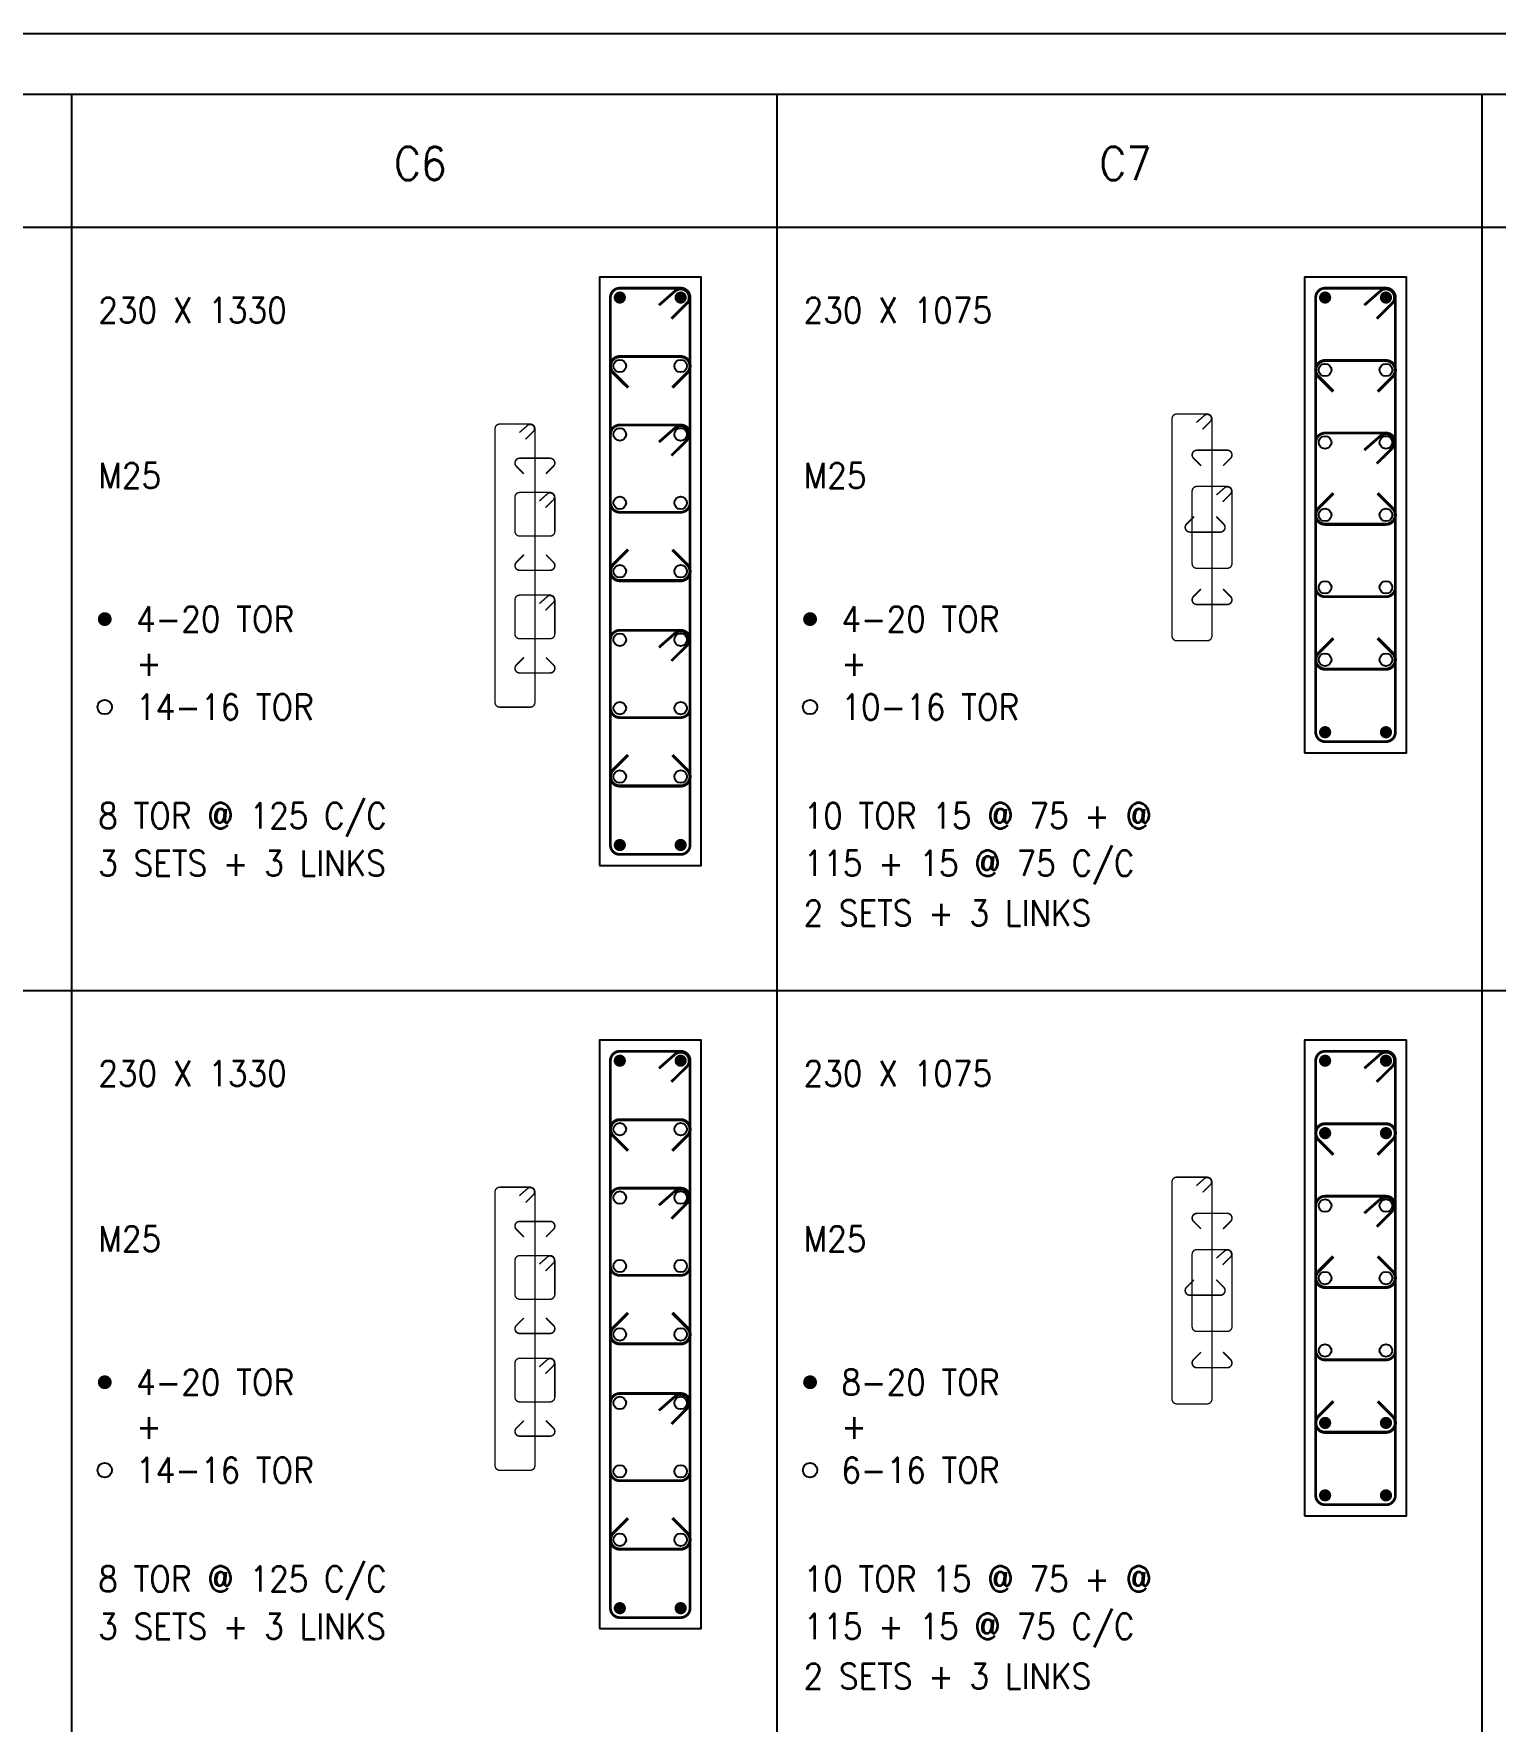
# Model space of a CAD drawing. Extents: x -200722 to 834823, y -494970 to 88783.
# Drawn here: x 265358 to 278567, y -54868 to -39610 of the extents above; entities that cross this region are included whole.
import ezdxf
from ezdxf.enums import TextEntityAlignment as Align

# ---------------------------------------------------------------- set-up
doc = ezdxf.new("R2010")
doc.units = 0
doc.header["$LTSCALE"] = 100
doc.header["$MEASUREMENT"] = 0
doc.layers.get('0').update_dxf_attribs({"linetype": 'CONTINUOUS'})
for name, color, linetype in [('5', 4, 'CONTINUOUS'), ('COL. SHED. STEEL.', 6, 'CONTINUOUS'), ('column', 240, 'CONTINUOUS'), ('STEEL', 6, 'CONTINUOUS'), ('TEXT', 2, 'CONTINUOUS')]:
    doc.layers.add(name, color=color, linetype=linetype)
doc.layers.add('9_PRINT BOUNDARY_NON PRINT', color=32, linetype='CONTINUOUS', plot=False)
doc.layers.add('9_TITLE TEXT', color=7, linetype='CONTINUOUS', lineweight=20)
doc.styles.add('ROMANS', font='romans.shx')

msp = doc.modelspace()

# ---------------------------------------------------------------- linework, layer by layer
at = {"color": 18, "true_color": 0x000000}
msp.add_lwpolyline([(223222.7, -104400.4), (314632.7, -104400.4), (314632.7, -40160.4), (223222.7, -40160.4)], close=True, dxfattribs=at)
at = {"layer": '5', "color": 7, "lineweight": -2}
for p, q in [((265700.6, -104400.4), (265700.6, -40160.4)), ((272075.5, -104400.4), (272075.5, -40160.4)), ((278450.3, -104400.4), (278450.3, -40160.4)), ((223222.7, -41360.4), (305172.7, -41360.4)), ((223222.7, -48260.4), (305172.7, -48260.4))]:
    msp.add_line(p, q, dxfattribs=at)
at = {"layer": '9_PRINT BOUNDARY_NON PRINT', "color": 18, "true_color": 0x000000}
msp.add_lwpolyline([(222672.7, -104950.4), (315182.7, -104950.4), (315182.7, -39610.4), (222672.7, -39610.4)], close=True, dxfattribs=at)
at = {"layer": '9_TITLE TEXT', "color": 18, "true_color": 0x000000}
msp.add_lwpolyline([(314632.7, -40160.4), (223222.7, -40160.4), (223222.7, -104400.4), (314632.7, -104400.4)], dxfattribs=at)
at = {"layer": 'COL. SHED. STEEL.', "color": 140, "linetype": 'Continuous'}
for points, const_width in [([(270654.5, -43936.9), (271204.5, -43936.9, 0.4142136), (271289.5, -43851.9), (271289.5, -43233.1, 0.4142136), (271204.5, -43148.1), (270654.5, -43148.1, 0.4142136), (270569.5, -43233.1), (270569.5, -43851.9, 0.4142136)], 25), ([(277029.3, -44700.6), (277579.3, -44700.6, 0.4142136), (277664.3, -44615.6), (277664.3, -43305.6, 0.4142136), (277579.3, -43220.6), (277029.3, -43220.6, 0.4142136), (276944.3, -43305.6), (276944.3, -44615.6, 0.4142136)], 25), ([(269749.6, -44152.3), (270024.6, -44152.3, 0.4142136), (270067.1, -44109.8), (270067.1, -43800.4, 0.4142136), (270024.6, -43757.9), (269749.6, -43757.9, 0.4142136), (269707.1, -43800.4), (269707.1, -44109.8, 0.4142136)], 12.5), ([(275869.9, -44443.5), (276144.9, -44443.5, 0.4142136), (276187.4, -44401), (276187.4, -43746, 0.4142136), (276144.9, -43703.5), (275869.9, -43703.5, 0.4142136), (275827.4, -43746), (275827.4, -44401, 0.4142136)], 12.5), ([(269749.6, -45080.4), (270024.6, -45080.4, 0.4142136), (270067.1, -45037.9), (270067.1, -44728.6, 0.4142136), (270024.6, -44686.1), (269749.6, -44686.1, 0.4142136), (269707.1, -44728.6), (269707.1, -45037.9, 0.4142136)], 12.5), ([(270654.5, -45793.1), (271204.5, -45793.1, 0.4142136), (271289.5, -45708.1), (271289.5, -45089.4, 0.4142136), (271204.5, -45004.4), (270654.5, -45004.4, 0.4142136), (270569.5, -45089.4), (270569.5, -45708.1, 0.4142136)], 25), ([(270654.5, -50836.9), (271204.5, -50836.9, 0.4142136), (271289.5, -50751.9), (271289.5, -50133.1, 0.4142136), (271204.5, -50048.1), (270654.5, -50048.1, 0.4142136), (270569.5, -50133.1), (270569.5, -50751.9, 0.4142136)], 25), ([(277029.3, -51600.6), (277579.3, -51600.6, 0.4142136), (277664.3, -51515.6), (277664.3, -50205.6, 0.4142136), (277579.3, -50120.6), (277029.3, -50120.6, 0.4142136), (276944.3, -50205.6), (276944.3, -51515.6, 0.4142136)], 25), ([(269749.6, -51052.3), (270024.6, -51052.3, 0.4142136), (270067.1, -51009.8), (270067.1, -50700.4, 0.4142136), (270024.6, -50657.9), (269749.6, -50657.9, 0.4142136), (269707.1, -50700.4), (269707.1, -51009.8, 0.4142136)], 12.5), ([(275869.9, -51343.5), (276144.9, -51343.5, 0.4142136), (276187.4, -51301), (276187.4, -50646, 0.4142136), (276144.9, -50603.5), (275869.9, -50603.5, 0.4142136), (275827.4, -50646), (275827.4, -51301, 0.4142136)], 12.5), ([(269749.6, -51980.4), (270024.6, -51980.4, 0.4142136), (270067.1, -51937.9), (270067.1, -51628.6, 0.4142136), (270024.6, -51586.1), (269749.6, -51586.1, 0.4142136), (269707.1, -51628.6), (269707.1, -51937.9, 0.4142136)], 12.5), ([(270654.5, -52693.1), (271204.5, -52693.1, 0.4142136), (271289.5, -52608.1), (271289.5, -51989.4, 0.4142136), (271204.5, -51904.4), (270654.5, -51904.4, 0.4142136), (270569.5, -51989.4), (270569.5, -52608.1, 0.4142136)], 25)]:
    msp.add_lwpolyline(points, format="xyb", close=True, dxfattribs=dict(at, const_width=const_width))
for points, const_width in [([(271121.3, -43424), (271263.4, -43283.3, 0.9275277), (271153.8, -43174.7), (271008.8, -43302)], 25), ([(277496.2, -43496.5), (277638.2, -43355.8, 0.9275277), (277528.6, -43247.2), (277383.6, -43374.5)], 25), ([(269983.1, -43895.9), (270054.1, -43825.5, 0.9275277), (269999.3, -43771.2), (269926.8, -43834.9)], 12.5), ([(276103.3, -43841.5), (276174.4, -43771.1, 0.9275277), (276119.6, -43716.8), (276047.1, -43780.5)], 12.5), ([(269983.1, -44824), (270054.1, -44753.7, 0.9275277), (269999.3, -44699.3), (269926.8, -44763)], 12.5), ([(271121.3, -45280.2), (271263.4, -45139.5, 0.9275277), (271153.8, -45030.9), (271008.8, -45158.3)], 25), ([(271121.3, -50324), (271263.4, -50183.3, 0.9275277), (271153.8, -50074.7), (271008.8, -50202)], 25), ([(277496.2, -50396.5), (277638.2, -50255.8, 0.9275277), (277528.6, -50147.2), (277383.6, -50274.5)], 25), ([(276103.3, -50741.5), (276174.4, -50671.1, 0.9275277), (276119.6, -50616.8), (276047.1, -50680.5)], 12.5), ([(269983.1, -50795.9), (270054.1, -50725.5, 0.9275277), (269999.3, -50671.2), (269926.8, -50734.9)], 12.5), ([(269983.1, -51724), (270054.1, -51653.7, 0.9275277), (269999.3, -51599.3), (269926.8, -51663)], 12.5), ([(271121.3, -52180.2), (271263.4, -52039.5, 0.9275277), (271153.8, -51930.9), (271008.8, -52058.3)], 25)]:
    msp.add_lwpolyline(points, format="xyb", dxfattribs=dict(at, const_width=const_width))
at = {"layer": 'column', "color": 4, "linetype": 'Continuous'}
for points in [[(270469.5, -47130.6), (271389.5, -47130.6), (271389.5, -41810.6), (270469.5, -41810.6)], [(276844.3, -46110.6), (277764.3, -46110.6), (277764.3, -41810.6), (276844.3, -41810.6)], [(270469.5, -54030.6), (271389.5, -54030.6), (271389.5, -48710.6), (270469.5, -48710.6)], [(276844.3, -53010.6), (277764.3, -53010.6), (277764.3, -48710.6), (276844.3, -48710.6)]]:
    msp.add_lwpolyline(points, close=True, dxfattribs=at)
at = {"layer": 'STEEL', "color": 18, "true_color": 0x000000}
for points, const_width in [([(270654.5, -47030.6), (271204.5, -47030.6, 0.4142136), (271289.5, -46945.6), (271289.5, -41995.6, 0.4142136), (271204.5, -41910.6), (270654.5, -41910.6, 0.4142136), (270569.5, -41995.6), (270569.5, -46945.6, 0.4142136)], 25), ([(277029.3, -46010.6), (277579.3, -46010.6, 0.4142136), (277664.3, -45925.6), (277664.3, -41995.6, 0.4142136), (277579.3, -41910.6), (277029.3, -41910.6, 0.4142136), (276944.3, -41995.6), (276944.3, -45925.6, 0.4142136)], 25), ([(269569.6, -45699.2), (269844.6, -45699.2, 0.4142136), (269887.1, -45656.7), (269887.1, -43181.7, 0.4142136), (269844.6, -43139.2), (269569.6, -43139.2, 0.4142136), (269527.1, -43181.7), (269527.1, -45656.7, 0.4142136)], 12.5), ([(275688.5, -45098.5), (275963.5, -45098.5, 0.4142136), (276006, -45056), (276006, -43091, 0.4142136), (275963.5, -43048.5), (275688.5, -43048.5, 0.4142136), (275646, -43091), (275646, -45056, 0.4142136)], 12.5), ([(265968.1, -44902.9, 1), (266030.6, -44902.9, 1)], 62.5), ([(272342.9, -44902.9, 1), (272405.4, -44902.9, 1)], 62.5), ([(270654.5, -53930.6), (271204.5, -53930.6, 0.4142136), (271289.5, -53845.6), (271289.5, -48895.6, 0.4142136), (271204.5, -48810.6), (270654.5, -48810.6, 0.4142136), (270569.5, -48895.6), (270569.5, -53845.6, 0.4142136)], 25), ([(277029.3, -52910.6), (277579.3, -52910.6, 0.4142136), (277664.3, -52825.6), (277664.3, -48895.6, 0.4142136), (277579.3, -48810.6), (277029.3, -48810.6, 0.4142136), (276944.3, -48895.6), (276944.3, -52825.6, 0.4142136)], 25), ([(269569.6, -52599.2), (269844.6, -52599.2, 0.4142136), (269887.1, -52556.7), (269887.1, -50081.7, 0.4142136), (269844.6, -50039.2), (269569.6, -50039.2, 0.4142136), (269527.1, -50081.7), (269527.1, -52556.7, 0.4142136)], 12.5), ([(275688.5, -51998.5), (275963.5, -51998.5, 0.4142136), (276006, -51956), (276006, -49991, 0.4142136), (275963.5, -49948.5), (275688.5, -49948.5, 0.4142136), (275646, -49991), (275646, -51956, 0.4142136)], 12.5), ([(265968.1, -51802.9, 1), (266030.6, -51802.9, 1)], 62.5), ([(272342.9, -51802.9, 1), (272405.4, -51802.9, 1)], 62.5)]:
    msp.add_lwpolyline(points, format="xyb", close=True, dxfattribs=dict(at, const_width=const_width))
at = {"layer": 'STEEL', "color": 18, "linetype": 'Continuous', "true_color": 0x000000, "const_width": 55}
for points in [[(270654.5, -41968.1, -1), (270654.5, -42023.1, -1)], [(271204.5, -41968.1, 1), (271204.5, -42023.1, 1)], [(277029.3, -41968.1, -1), (277029.3, -42023.1, -1)], [(277579.3, -41968.1, 1), (277579.3, -42023.1, 1)], [(277029.3, -45953.1, 1), (277029.3, -45898.1, 1)], [(277579.3, -45953.1, -1), (277579.3, -45898.1, -1)], [(270654.5, -46973.1, 1), (270654.5, -46918.1, 1)], [(271204.5, -46973.1, -1), (271204.5, -46918.1, -1)], [(270654.5, -48868.1, -1), (270654.5, -48923.1, -1)], [(271204.5, -48868.1, 1), (271204.5, -48923.1, 1)], [(277029.3, -48868.1, -1), (277029.3, -48923.1, -1)], [(277579.3, -48868.1, 1), (277579.3, -48923.1, 1)], [(277029.3, -49578.1, 1), (277029.3, -49523.1, 1)], [(277579.3, -49578.1, -1), (277579.3, -49523.1, -1)], [(277029.3, -52198.1, 1), (277029.3, -52143.1, 1)], [(277579.3, -52198.1, -1), (277579.3, -52143.1, -1)], [(277029.3, -52853.1, 1), (277029.3, -52798.1, 1)], [(277579.3, -52853.1, -1), (277579.3, -52798.1, -1)], [(270654.5, -53873.1, 1), (270654.5, -53818.1, 1)], [(271204.5, -53873.1, -1), (271204.5, -53818.1, -1)]]:
    msp.add_lwpolyline(points, format="xyb", close=True, dxfattribs=at)
at = {"layer": 'STEEL', "color": 18, "true_color": 0x000000}
for points, const_width in [([(271121.3, -42186.5), (271263.4, -42045.8, 0.9275277), (271153.8, -41937.2), (271008.8, -42064.5)], 25), ([(277496.2, -42186.5), (277638.2, -42045.8, 0.9275277), (277528.6, -41937.2), (277383.6, -42064.5)], 25), ([(269803.1, -43277.1), (269874.1, -43206.8, 0.9275277), (269819.3, -43152.5), (269746.8, -43216.1)], 12.5), ([(275921.9, -43186.5), (275993, -43116.1, 0.9275277), (275938.2, -43061.8), (275865.7, -43125.5)], 12.5), ([(271121.3, -49086.5), (271263.4, -48945.8, 0.9275277), (271153.8, -48837.2), (271008.8, -48964.5)], 25), ([(277496.2, -49086.5), (277638.2, -48945.8, 0.9275277), (277528.6, -48837.2), (277383.6, -48964.5)], 25), ([(269803.1, -50177.1), (269874.1, -50106.8, 0.9275277), (269819.3, -50052.5), (269746.8, -50116.1)], 12.5), ([(275921.9, -50086.5), (275993, -50016.1, 0.9275277), (275938.2, -49961.8), (275865.7, -50025.5)], 12.5)]:
    msp.add_lwpolyline(points, format="xyb", dxfattribs=dict(at, const_width=const_width))
at = {"layer": 'STEEL', "color": 40}
for points in [[(270729.5, -42809.5, 28, 28, 0), (270594.4, -42674.5, 28, 28, -0.6681786), (270654.5, -42529.4, 28, 28, 0), (271204.5, -42529.4, 28, 28, -0.6681786), (271264.6, -42674.5, 28, 28, 0), (271129.6, -42809.5, 0, 0, 0)], [(277104.3, -42845.8, 28, 28, 0), (276969.2, -42710.7, 28, 28, -0.6681786), (277029.3, -42565.6, 28, 28, 0), (277579.3, -42565.6, 28, 28, -0.6681786), (277639.5, -42710.7, 28, 28, 0), (277504.4, -42845.8, 0, 0, 0)], [(269787.1, -43588.6, 14, 14, 0), (269719.6, -43521.1, 14, 14, -0.6681786), (269749.6, -43448.6, 14, 14, 0), (270024.6, -43448.6, 14, 14, -0.6681786), (270054.7, -43521.1, 14, 14, 0), (269987.2, -43588.6, 0, 0, 0)], [(275907.4, -43516.1, 14, 14, 0), (275839.9, -43448.6, 14, 14, -0.6681786), (275869.9, -43376, 14, 14, 0), (276144.9, -43376, 14, 14, -0.6681786), (276175, -43448.6, 14, 14, 0), (276107.4, -43516.1, 0, 0, 0)], [(277104.3, -43765.4, 28, 28, 0), (276969.2, -43900.5, 28, 28, 0.6681786), (277029.3, -44045.6, 28, 28, 0), (277579.3, -44045.6, 28, 28, 0.6681786), (277639.5, -43900.5, 28, 28, 0), (277504.4, -43765.4, 0, 0, 0)], [(275844.7, -43975.9, 14, 14, 0), (275777.2, -44043.5, 14, 14, 0.6681786), (275807.2, -44116, 14, 14, 0), (276082.2, -44116, 14, 14, 0.6681786), (276112.3, -44043.5, 14, 14, 0), (276044.8, -43975.9, 0, 0, 0)], [(269787.1, -44321.6, 14, 14, 0), (269719.6, -44389.1, 14, 14, 0.6681786), (269749.6, -44461.7, 14, 14, 0), (270024.6, -44461.7, 14, 14, 0.6681786), (270054.7, -44389.1, 14, 14, 0), (269987.2, -44321.6, 0, 0, 0)], [(270729.5, -44275.4, 28, 28, 0), (270594.4, -44410.5, 28, 28, 0.6681786), (270654.5, -44555.6, 28, 28, 0), (271204.5, -44555.6, 28, 28, 0.6681786), (271264.6, -44410.5, 28, 28, 0), (271129.6, -44275.4, 0, 0, 0)], [(275907.4, -44630.9, 14, 14, 0), (275839.9, -44698.5, 14, 14, 0.6681786), (275869.9, -44771, 14, 14, 0), (276144.9, -44771, 14, 14, 0.6681786), (276175, -44698.5, 14, 14, 0), (276107.4, -44630.9, 0, 0, 0)], [(277104.3, -45075.4, 28, 28, 0), (276969.2, -45210.5, 28, 28, 0.6681786), (277029.3, -45355.6, 28, 28, 0), (277579.3, -45355.6, 28, 28, 0.6681786), (277639.5, -45210.5, 28, 28, 0), (277504.4, -45075.4, 0, 0, 0)], [(269787.1, -45249.7, 14, 14, 0), (269719.6, -45317.3, 14, 14, 0.6681786), (269749.6, -45389.8, 14, 14, 0), (270024.6, -45389.8, 14, 14, 0.6681786), (270054.7, -45317.3, 14, 14, 0), (269987.2, -45249.7, 0, 0, 0)], [(270729.5, -46131.7, 28, 28, 0), (270594.4, -46266.7, 28, 28, 0.6681786), (270654.5, -46411.9, 28, 28, 0), (271204.5, -46411.9, 28, 28, 0.6681786), (271264.6, -46266.7, 28, 28, 0), (271129.6, -46131.7, 0, 0, 0)], [(270729.5, -49709.5, 28, 28, 0), (270594.4, -49574.5, 28, 28, -0.6681786), (270654.5, -49429.4, 28, 28, 0), (271204.5, -49429.4, 28, 28, -0.6681786), (271264.6, -49574.5, 28, 28, 0), (271129.6, -49709.5, 0, 0, 0)], [(277104.3, -49745.8, 28, 28, 0), (276969.2, -49610.7, 28, 28, -0.6681786), (277029.3, -49465.6, 28, 28, 0), (277579.3, -49465.6, 28, 28, -0.6681786), (277639.5, -49610.7, 28, 28, 0), (277504.4, -49745.8, 0, 0, 0)], [(269787.1, -50488.6, 14, 14, 0), (269719.6, -50421.1, 14, 14, -0.6681786), (269749.6, -50348.6, 14, 14, 0), (270024.6, -50348.6, 14, 14, -0.6681786), (270054.7, -50421.1, 14, 14, 0), (269987.2, -50488.6, 0, 0, 0)], [(275907.4, -50416.1, 14, 14, 0), (275839.9, -50348.6, 14, 14, -0.6681786), (275869.9, -50276, 14, 14, 0), (276144.9, -50276, 14, 14, -0.6681786), (276175, -50348.6, 14, 14, 0), (276107.4, -50416.1, 0, 0, 0)], [(277104.3, -50665.4, 28, 28, 0), (276969.2, -50800.5, 28, 28, 0.6681786), (277029.3, -50945.6, 28, 28, 0), (277579.3, -50945.6, 28, 28, 0.6681786), (277639.5, -50800.5, 28, 28, 0), (277504.4, -50665.4, 0, 0, 0)], [(275844.7, -50875.9, 14, 14, 0), (275777.2, -50943.5, 14, 14, 0.6681786), (275807.2, -51016, 14, 14, 0), (276082.2, -51016, 14, 14, 0.6681786), (276112.3, -50943.5, 14, 14, 0), (276044.8, -50875.9, 0, 0, 0)], [(269787.1, -51221.6, 14, 14, 0), (269719.6, -51289.1, 14, 14, 0.6681786), (269749.6, -51361.7, 14, 14, 0), (270024.6, -51361.7, 14, 14, 0.6681786), (270054.7, -51289.1, 14, 14, 0), (269987.2, -51221.6, 0, 0, 0)], [(270729.5, -51175.4, 28, 28, 0), (270594.4, -51310.5, 28, 28, 0.6681786), (270654.5, -51455.6, 28, 28, 0), (271204.5, -51455.6, 28, 28, 0.6681786), (271264.6, -51310.5, 28, 28, 0), (271129.6, -51175.4, 0, 0, 0)], [(275907.4, -51530.9, 14, 14, 0), (275839.9, -51598.5, 14, 14, 0.6681786), (275869.9, -51671, 14, 14, 0), (276144.9, -51671, 14, 14, 0.6681786), (276175, -51598.5, 14, 14, 0), (276107.4, -51530.9, 0, 0, 0)], [(277104.3, -51975.4, 28, 28, 0), (276969.2, -52110.5, 28, 28, 0.6681786), (277029.3, -52255.6, 28, 28, 0), (277579.3, -52255.6, 28, 28, 0.6681786), (277639.5, -52110.5, 28, 28, 0), (277504.4, -51975.4, 0, 0, 0)], [(269787.1, -52149.7, 14, 14, 0), (269719.6, -52217.3, 14, 14, 0.6681786), (269749.6, -52289.8, 14, 14, 0), (270024.6, -52289.8, 14, 14, 0.6681786), (270054.7, -52217.3, 14, 14, 0), (269987.2, -52149.7, 0, 0, 0)], [(270729.5, -53031.7, 28, 28, 0), (270594.4, -53166.7, 28, 28, 0.6681786), (270654.5, -53311.9, 28, 28, 0), (271204.5, -53311.9, 28, 28, 0.6681786), (271264.6, -53166.7, 28, 28, 0), (271129.6, -53031.7, 0, 0, 0)]]:
    msp.add_lwpolyline(points, format="xyseb", dxfattribs=at)
at = {"layer": 'STEEL', "color": 0}
for centre, radius in [((270654.5, -42614.4), 57), ((271204.5, -42614.4), 57), ((277029.3, -42650.6), 57), ((277579.3, -42650.6), 57), ((270654.5, -43233.1), 57), ((271204.5, -43233.1), 57), ((277029.3, -43305.6), 57), ((277579.3, -43305.6), 57), ((270654.5, -43851.9), 57), ((271204.5, -43851.9), 57), ((277029.3, -43960.6), 57), ((277579.3, -43960.6), 57), ((270654.5, -44470.6), 57), ((271204.5, -44470.6), 57), ((277029.3, -44615.6), 57), ((277579.3, -44615.6), 57), ((270654.5, -45089.4), 57), ((271204.5, -45089.4), 57), ((277029.3, -45270.6), 57), ((277579.3, -45270.6), 57), ((265999.3, -45697.9), 65.3), ((270654.5, -45708.1), 57), ((271204.5, -45708.1), 57), ((272374.1, -45697.9), 65.3), ((270654.5, -46326.9), 57), ((271204.5, -46326.9), 57), ((270654.5, -49514.4), 57), ((271204.5, -49514.4), 57), ((270654.5, -50133.1), 57), ((271204.5, -50133.1), 57), ((277029.3, -50205.6), 57), ((277579.3, -50205.6), 57), ((270654.5, -50751.9), 57), ((271204.5, -50751.9), 57), ((277029.3, -50860.6), 57), ((277579.3, -50860.6), 57), ((270654.5, -51370.6), 57), ((271204.5, -51370.6), 57), ((277029.3, -51515.6), 57), ((277579.3, -51515.6), 57), ((270654.5, -51989.4), 57), ((271204.5, -51989.4), 57), ((265999.3, -52597.9), 65.3), ((270654.5, -52608.1), 57), ((271204.5, -52608.1), 57), ((272374.1, -52597.9), 65.3), ((270654.5, -53226.9), 57), ((271204.5, -53226.9), 57)]:
    msp.add_circle(centre, radius, dxfattribs=at)

# ---------------------------------------------------------------- texts
at = {"layer": 'TEXT', "color": 18, "ltscale": 5, "true_color": 0x000000, "style": 'ROMANS', "width": 0.9}
for s, p in [('C6', (268851, -40783)), ('C7', (275225.8, -40783))]:
    msp.add_text(s, height=300, dxfattribs=at).set_placement(p, align=Align.MIDDLE)
for s, p in [('230 X 1330', (265940.9, -42110.4)), ('230 X 1075', (272315.7, -42110.4)), ('M25', (265940.9, -43605.4)), ('M25', (272315.7, -43605.4)), ('4-20 TOR', (266282.5, -44902.9)), ('4-20 TOR', (272657.4, -44902.9)), ('+', (266282.5, -45300.4)), ('+', (272657.4, -45300.4)), ('14-16 TOR', (266282.5, -45697.9)), ('10-16 TOR', (272657.4, -45697.9)), ('8 TOR @ 125 C/C', (265940.9, -46680.4)), ('10 TOR 15 @ 75 + @ ', (272315.7, -46680.4)), ('115 + 15 @ 75 C/C', (272315.7, -47110)), ('3 SETS + 3 LINKS', (265940.9, -47110)), ('2 SETS + 3 LINKS', (272315.7, -47560.5)), ('230 X 1330', (265940.9, -49010.4)), ('230 X 1075', (272315.7, -49010.4)), ('M25', (265940.9, -50505.4)), ('M25', (272315.7, -50505.4)), ('4-20 TOR', (266282.5, -51802.9)), ('8-20 TOR', (272657.4, -51802.9)), ('+', (266282.5, -52200.4)), ('+', (272657.4, -52200.4)), ('14-16 TOR', (266282.5, -52597.9)), ('6-16 TOR', (272657.4, -52597.9)), ('8 TOR @ 125 C/C', (265940.9, -53580.4)), ('10 TOR 15 @ 75 + @ ', (272315.7, -53580.4)), ('115 + 15 @ 75 C/C', (272315.7, -54010)), ('3 SETS + 3 LINKS', (265940.9, -54010)), ('2 SETS + 3 LINKS', (272315.7, -54460.5))]:
    msp.add_text(s, height=230, dxfattribs=at).set_placement(p, align=Align.MIDDLE_LEFT)

doc.saveas('drawing.dxf')
